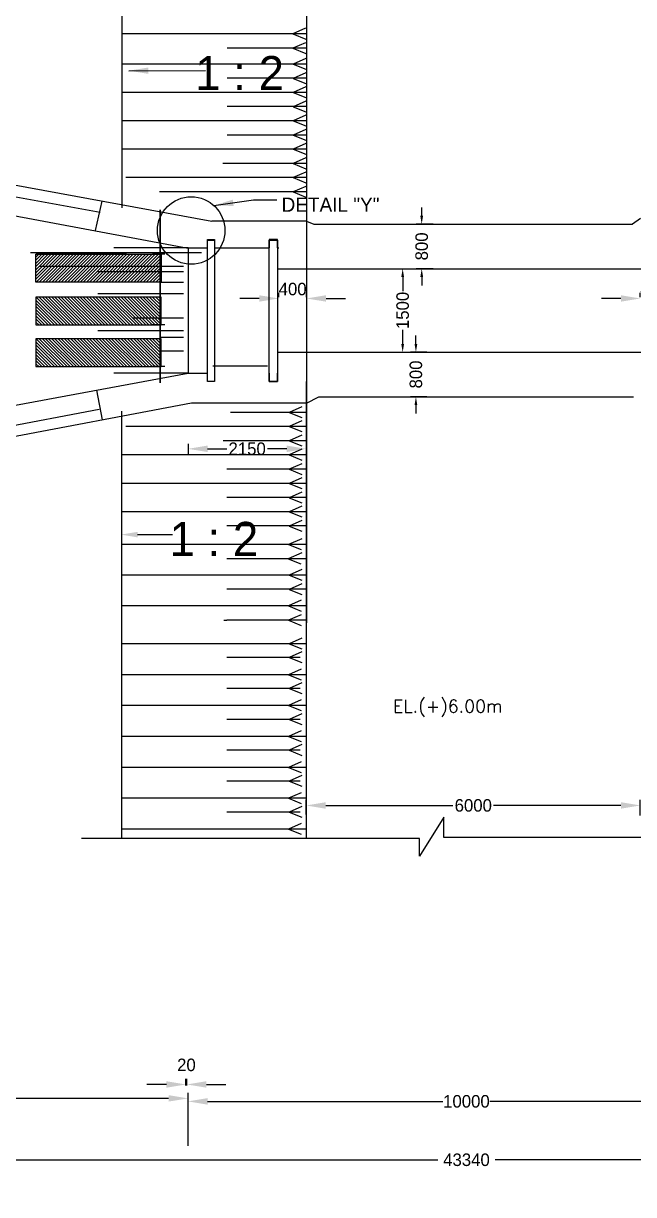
# Model space of a CAD drawing. Extents: x -426260 to 2055400, y -4304674 to -305611.
# Drawn here: x 21569 to 32527, y -1919832 to -1898800 of the extents above; entities that cross this region are included whole.
import ezdxf

# ---------------------------------------------------------------- set-up
doc = ezdxf.new("R2010")
doc.units = 0
doc.header["$LTSCALE"] = 300
doc.header["$MEASUREMENT"] = 0
doc.header["$PDMODE"] = 3
doc.linetypes.add('DASHED', pattern=[0.75, 0.5, -0.25])
doc.linetypes.add('DASHED2', pattern=[9.525, 6.35, -3.175])
doc.layers.get('DEFPOINTS').update_dxf_attribs({"linetype": 'CONTINUOUS'})
for name, color, linetype in [('LINE', 7, 'CONTINUOUS'), ('Pile Placing Line', 10, 'CONTINUOUS'), ('SLOPEEARTH', 3, 'CONTINUOUS'), ('TEXT', 10, 'CONTINUOUS')]:
    doc.layers.add(name, color=color, linetype=linetype)
doc.styles.add('BIG', font='ROMANT.SHX')
doc.dimstyles.new('3', dxfattribs={"dimtxt": 225, "dimasz": 350, "dimexe": 100, "dimexo": 25, "dimgap": 9, "dimtad": 0, "dimdec": 0, "dimzin": 0, "dimdsep": 46, "dimtxsty": 'Standard', "dimcen": 0, "dimclrd": 5, "dimclre": 6, "dimclrt": 256, "dimadec": 0, "dimazin": 0, "dimtfac": 1, "dimtdec": 0, "dimtofl": 0, "dimtmove": 2, "dimatfit": 3, "dimfxl": 1, "dimtolj": 1, "dimtzin": 0, "dimarcsym": 0})

# ---------------------------------------------------------------- blocks, each defined once
blk = doc.blocks.new('*D1261')
at = {"layer": 'DEFPOINTS', "color": 0, "linetype": 'ByBlock', "transparency": 16777216}
for p in [(26154, -1903739), (26654, -1903739), (26654, -1903739)]:
    blk.add_point(p, dxfattribs=at)
at = {"layer": 'LINE', "color": 5, "linetype": 'ByBlock', "lineweight": -2, "transparency": 16777216}
for p, q in [((25804, -1903739), (25454, -1903739)), ((27004, -1903739), (27354, -1903739))]:
    blk.add_line(p, q, dxfattribs=at)
at = {"layer": 'LINE', "color": 6, "linetype": 'ByBlock', "lineweight": -2, "transparency": 16777216}
for p, q in [((26154, -1903714), (26154, -1903639)), ((26654, -1903714), (26654, -1903639))]:
    blk.add_line(p, q, dxfattribs=at)
at = {"layer": 'LINE', "color": 5, "linetype": 'ByBlock', "transparency": 16777216}
for points in [[(25804, -1903681), (25804, -1903797), (26154, -1903739)], [(27004, -1903681), (27004, -1903797), (26654, -1903739)]]:
    blk.add_solid(points, dxfattribs=at)
at = {"layer": 'LINE', "linetype": 'ByBlock', "lineweight": -2, "transparency": 16777216, "insert": (26404, -1903571), "char_height": 225, "attachment_point": 5}
blk.add_mtext('\\A1;400', dxfattribs=at)
blk = doc.blocks.new('*D1262')
at = {"layer": 'DEFPOINTS', "color": 0, "linetype": 'ByBlock', "transparency": 16777216}
for p in [(32648, -1903739), (33148, -1903739), (33148, -1903739)]:
    blk.add_point(p, dxfattribs=at)
at = {"layer": 'LINE', "color": 5, "linetype": 'ByBlock', "lineweight": -2, "transparency": 16777216}
for p, q in [((32298, -1903739), (31948, -1903739)), ((33498, -1903739), (33848, -1903739))]:
    blk.add_line(p, q, dxfattribs=at)
at = {"layer": 'LINE', "color": 6, "linetype": 'ByBlock', "lineweight": -2, "transparency": 16777216}
for p, q in [((32648, -1903714), (32648, -1903639)), ((33148, -1903714), (33148, -1903639))]:
    blk.add_line(p, q, dxfattribs=at)
at = {"layer": 'LINE', "color": 5, "linetype": 'ByBlock', "transparency": 16777216}
for points in [[(32298, -1903681), (32298, -1903797), (32648, -1903739)], [(33498, -1903681), (33498, -1903797), (33148, -1903739)]]:
    blk.add_solid(points, dxfattribs=at)
at = {"layer": 'LINE', "linetype": 'ByBlock', "lineweight": -2, "transparency": 16777216, "insert": (32898, -1903571), "char_height": 225, "attachment_point": 5}
blk.add_mtext('\\A1;400', dxfattribs=at)
blk = doc.blocks.new('*D1209')
at = {"layer": 'DEFPOINTS', "color": 0, "ltscale": 0.5, "transparency": 16777216}
for p in [(32648, -1912844), (26648, -1913032), (32648, -1913052)]:
    blk.add_point(p, dxfattribs=at)
at = {"layer": 'Pile Placing Line', "color": 6, "lineweight": -2, "ltscale": 0.5, "transparency": 16777216}
for p, q in [((26648, -1913007), (26648, -1912744)), ((32648, -1913027), (32648, -1912744))]:
    blk.add_line(p, q, dxfattribs=at)
at = {"layer": 'Pile Placing Line', "color": 5, "lineweight": -2, "ltscale": 0.5, "transparency": 16777216}
for p, q in [((26998, -1912844), (29283, -1912844)), ((32298, -1912844), (30013, -1912844))]:
    blk.add_line(p, q, dxfattribs=at)
at = {"layer": 'Pile Placing Line', "color": 5, "ltscale": 0.5, "transparency": 16777216}
for points in [[(26998, -1912785), (26998, -1912902), (26648, -1912844)], [(32298, -1912785), (32298, -1912902), (32648, -1912844)]]:
    blk.add_solid(points, dxfattribs=at)
at = {"layer": 'Pile Placing Line', "ltscale": 0.5, "transparency": 16777216, "insert": (29648, -1912844), "char_height": 225, "attachment_point": 5}
blk.add_mtext('\\A1;6000', dxfattribs=at)
blk = doc.blocks.new('*D1210')
at = {"layer": 'DEFPOINTS', "color": 0, "linetype": 'ByBlock', "transparency": 16777216}
for p in [(34525, -1918158), (24525, -1918658), (34525, -1918658)]:
    blk.add_point(p, dxfattribs=at)
at = {"layer": 'LINE', "color": 6, "linetype": 'ByBlock', "lineweight": -2, "transparency": 16777216}
for p, q in [((24525, -1918633), (24525, -1918058)), ((34525, -1918633), (34525, -1918058))]:
    blk.add_line(p, q, dxfattribs=at)
at = {"layer": 'LINE', "color": 7, "linetype": 'ByBlock', "lineweight": -2, "transparency": 16777216}
for p, q in [((24875, -1918158), (29104, -1918158)), ((34175, -1918158), (29947, -1918158))]:
    blk.add_line(p, q, dxfattribs=at)
at = {"layer": 'LINE', "color": 7, "linetype": 'ByBlock', "transparency": 16777216}
for points in [[(24875, -1918100), (24875, -1918217), (24525, -1918158)], [(34175, -1918100), (34175, -1918217), (34525, -1918158)]]:
    blk.add_solid(points, dxfattribs=at)
at = {"layer": 'LINE', "linetype": 'ByBlock', "lineweight": -2, "transparency": 16777216, "insert": (29525, -1918158), "char_height": 225, "attachment_point": 5}
blk.add_mtext('\\A1;10000', dxfattribs=at)
blk = doc.blocks.new('*D1211')
at = {"layer": 'DEFPOINTS', "color": 0, "linetype": 'ByBlock', "transparency": 16777216}
for p in [(26648, -1905232), (24525, -1906326), (26648, -1906439)]:
    blk.add_point(p, dxfattribs=at)
at = {"layer": 'LINE', "color": 6, "linetype": 'ByBlock', "lineweight": -2, "transparency": 16777216}
for p, q in [((26648, -1905257), (26648, -1906539)), ((24525, -1906351), (24525, -1906539))]:
    blk.add_line(p, q, dxfattribs=at)
at = {"layer": 'LINE', "color": 7, "linetype": 'ByBlock', "lineweight": -2, "transparency": 16777216}
for p, q in [((24875, -1906439), (25221, -1906439)), ((26298, -1906439), (25952, -1906439))]:
    blk.add_line(p, q, dxfattribs=at)
at = {"layer": 'LINE', "color": 7, "linetype": 'ByBlock', "transparency": 16777216}
for points in [[(24875, -1906381), (24875, -1906497), (24525, -1906439)], [(26298, -1906381), (26298, -1906497), (26648, -1906439)]]:
    blk.add_solid(points, dxfattribs=at)
at = {"layer": 'LINE', "linetype": 'ByBlock', "lineweight": -2, "transparency": 16777216, "insert": (25587, -1906439), "char_height": 225, "attachment_point": 5}
blk.add_mtext('\\A1;2150', dxfattribs=at)
blk = doc.blocks.new('*D1214')
at = {"layer": 'DEFPOINTS', "color": 0, "linetype": 'ByBlock', "transparency": 16777216}
for p in [(9075, -1917932), (9075, -1918104), (24525, -1918982)]:
    blk.add_point(p, dxfattribs=at)
at = {"layer": 'LINE', "color": 6, "linetype": 'ByBlock', "lineweight": -2, "transparency": 16777216}
for p, q in [((9075, -1917957), (9075, -1918204)), ((24525, -1918957), (24525, -1918004))]:
    blk.add_line(p, q, dxfattribs=at)
at = {"layer": 'LINE', "color": 7, "linetype": 'ByBlock', "lineweight": -2, "transparency": 16777216}
for p, q in [((9425, -1918104), (16322, -1918104)), ((24175, -1918104), (17278, -1918104))]:
    blk.add_line(p, q, dxfattribs=at)
at = {"layer": 'LINE', "color": 7, "linetype": 'ByBlock', "transparency": 16777216}
for points in [[(9425, -1918046), (9425, -1918162), (9075, -1918104)], [(24175, -1918046), (24175, -1918162), (24525, -1918104)]]:
    blk.add_solid(points, dxfattribs=at)
at = {"layer": 'LINE', "linetype": 'ByBlock', "lineweight": -2, "transparency": 16777216, "insert": (16800, -1918104), "char_height": 225, "attachment_point": 5}
blk.add_mtext('\\A1;15450', dxfattribs=at)
blk = doc.blocks.new('*D1218')
at = {"layer": 'DEFPOINTS', "color": 0, "linetype": 'ByBlock', "transparency": 16777216}
for p in [(28618, -1904704), (28836, -1904704), (28836, -1905504)]:
    blk.add_point(p, dxfattribs=at)
at = {"layer": 'LINE', "color": 5, "linetype": 'ByBlock', "lineweight": -2, "transparency": 16777216}
for p, q in [((28618, -1904554), (28618, -1904404)), ((28618, -1905654), (28618, -1905804))]:
    blk.add_line(p, q, dxfattribs=at)
at = {"layer": 'LINE', "color": 6, "linetype": 'ByBlock', "lineweight": -2, "transparency": 16777216}
for p, q in [((28811, -1904704), (28518, -1904704)), ((28811, -1905504), (28518, -1905504))]:
    blk.add_line(p, q, dxfattribs=at)
at = {"layer": 'LINE', "color": 5, "linetype": 'ByBlock', "transparency": 16777216}
for points in [[(28593, -1904554), (28643, -1904554), (28618, -1904704)], [(28593, -1905654), (28643, -1905654), (28618, -1905504)]]:
    blk.add_solid(points, dxfattribs=at)
at = {"layer": 'LINE', "linetype": 'ByBlock', "lineweight": -2, "transparency": 16777216, "insert": (28618, -1905104), "char_height": 225, "attachment_point": 5, "rotation": 90}
blk.add_mtext('\\A1;800', dxfattribs=at)
blk = doc.blocks.new('*D1219')
at = {"layer": 'DEFPOINTS', "color": 0, "linetype": 'ByBlock', "transparency": 16777216}
for p in [(28338, -1903204), (28380, -1903204), (28338, -1904704)]:
    blk.add_point(p, dxfattribs=at)
at = {"layer": 'LINE', "color": 6, "linetype": 'ByBlock', "lineweight": -2, "transparency": 16777216}
for p, q in [((28363, -1903204), (28480, -1903204)), ((28363, -1904704), (28480, -1904704))]:
    blk.add_line(p, q, dxfattribs=at)
at = {"layer": 'LINE', "color": 5, "linetype": 'ByBlock', "lineweight": -2, "transparency": 16777216}
for p, q in [((28380, -1903354), (28380, -1903608)), ((28380, -1904554), (28380, -1904301))]:
    blk.add_line(p, q, dxfattribs=at)
at = {"layer": 'LINE', "color": 5, "linetype": 'ByBlock', "transparency": 16777216}
for points in [[(28355, -1903354), (28405, -1903354), (28380, -1903204)], [(28355, -1904554), (28405, -1904554), (28380, -1904704)]]:
    blk.add_solid(points, dxfattribs=at)
at = {"layer": 'LINE', "linetype": 'ByBlock', "lineweight": -2, "transparency": 16777216, "insert": (28380, -1903954), "char_height": 225, "attachment_point": 5, "rotation": 90}
blk.add_mtext('\\A1;1500', dxfattribs=at)
blk = doc.blocks.new('*D1220')
at = {"layer": 'DEFPOINTS', "color": 0, "linetype": 'ByBlock', "transparency": 16777216}
for p in [(28722, -1902404), (28951, -1902404), (28951, -1903204)]:
    blk.add_point(p, dxfattribs=at)
at = {"layer": 'LINE', "color": 5, "linetype": 'ByBlock', "lineweight": -2, "transparency": 16777216}
for p, q in [((28722, -1902254), (28722, -1902104)), ((28722, -1903354), (28722, -1903504))]:
    blk.add_line(p, q, dxfattribs=at)
at = {"layer": 'LINE', "color": 6, "linetype": 'ByBlock', "lineweight": -2, "transparency": 16777216}
for p, q in [((28926, -1902404), (28622, -1902404)), ((28926, -1903204), (28622, -1903204))]:
    blk.add_line(p, q, dxfattribs=at)
at = {"layer": 'LINE', "color": 5, "linetype": 'ByBlock', "transparency": 16777216}
for points in [[(28697, -1902254), (28747, -1902254), (28722, -1902404)], [(28697, -1903354), (28747, -1903354), (28722, -1903204)]]:
    blk.add_solid(points, dxfattribs=at)
at = {"layer": 'LINE', "linetype": 'ByBlock', "lineweight": -2, "transparency": 16777216, "insert": (28722, -1902804), "char_height": 225, "attachment_point": 5, "rotation": 90}
blk.add_mtext('\\A1;800', dxfattribs=at)
blk = doc.blocks.new('*D1236')
at = {"layer": 'DEFPOINTS', "color": 0, "linetype": 'ByBlock', "transparency": 16777216}
for p in [(7875, -1909379), (51178, -1909379), (51178, -1919208)]:
    blk.add_point(p, dxfattribs=at)
at = {"layer": 'LINE', "color": 6, "linetype": 'ByBlock', "lineweight": -2, "transparency": 16777216}
for p, q in [((7875, -1909404), (7875, -1919308)), ((51178, -1909404), (51178, -1919308))]:
    blk.add_line(p, q, dxfattribs=at)
at = {"layer": 'LINE', "color": 7, "linetype": 'ByBlock', "lineweight": -2, "transparency": 16777216}
for p, q in [((8225, -1919208), (29011, -1919208)), ((50828, -1919208), (30042, -1919208))]:
    blk.add_line(p, q, dxfattribs=at)
at = {"layer": 'LINE', "color": 7, "linetype": 'ByBlock', "transparency": 16777216}
for points in [[(8225, -1919150), (8225, -1919267), (7875, -1919208)], [(50828, -1919150), (50828, -1919267), (51178, -1919208)]]:
    blk.add_solid(points, dxfattribs=at)
at = {"layer": 'LINE', "linetype": 'ByBlock', "lineweight": -2, "transparency": 16777216, "insert": (29526, -1919208), "char_height": 225, "attachment_point": 5}
blk.add_mtext('\\A1;43340', dxfattribs=at)
blk = doc.blocks.new('*D1238')
at = {"layer": 'DEFPOINTS', "color": 0, "ltscale": 0.5, "transparency": 16777216}
for p in [(51178, -1909379), (7875, -1917282), (51178, -1922342)]:
    blk.add_point(p, dxfattribs=at)
at = {"layer": 'Pile Placing Line', "color": 6, "lineweight": -2, "ltscale": 0.5, "transparency": 16777216}
for p, q in [((51178, -1909404), (51178, -1922442)), ((7875, -1917307), (7875, -1922442))]:
    blk.add_line(p, q, dxfattribs=at)
at = {"layer": 'Pile Placing Line', "color": 5, "lineweight": -2, "ltscale": 0.5, "transparency": 16777216}
for p, q in [((8225, -1922342), (29011, -1922342)), ((50828, -1922342), (30042, -1922342))]:
    blk.add_line(p, q, dxfattribs=at)
at = {"layer": 'Pile Placing Line', "color": 5, "ltscale": 0.5, "transparency": 16777216}
for points in [[(8225, -1922284), (8225, -1922401), (7875, -1922342)], [(50828, -1922284), (50828, -1922401), (51178, -1922342)]]:
    blk.add_solid(points, dxfattribs=at)
at = {"layer": 'Pile Placing Line', "ltscale": 0.5, "transparency": 16777216, "insert": (29526, -1922342), "char_height": 225, "attachment_point": 5}
blk.add_mtext('\\A1;43303', dxfattribs=at)
blk = doc.blocks.new('*D1516')
at = {"layer": 'DEFPOINTS', "color": 0, "linetype": 'ByBlock', "transparency": 16777216}
for p in [(24487, -1917897), (24504, -1917854), (24504, -1917897)]:
    blk.add_point(p, dxfattribs=at)
at = {"layer": 'LINE', "color": 7, "linetype": 'ByBlock', "lineweight": -2, "transparency": 16777216}
for p, q in [((24137, -1917854), (23787, -1917854)), ((24854, -1917854), (25204, -1917854))]:
    blk.add_line(p, q, dxfattribs=at)
at = {"layer": 'LINE', "color": 6, "linetype": 'ByBlock', "lineweight": -2, "transparency": 16777216}
for p, q in [((24487, -1917872), (24487, -1917754)), ((24504, -1917872), (24504, -1917754))]:
    blk.add_line(p, q, dxfattribs=at)
at = {"layer": 'LINE', "color": 7, "linetype": 'ByBlock', "transparency": 16777216}
for points in [[(24137, -1917796), (24137, -1917912), (24487, -1917854)], [(24854, -1917796), (24854, -1917912), (24504, -1917854)]]:
    blk.add_solid(points, dxfattribs=at)
at = {"layer": 'LINE', "linetype": 'ByBlock', "lineweight": -2, "transparency": 16777216, "insert": (24496, -1917504), "char_height": 225, "attachment_point": 5}
blk.add_mtext('\\A1;20', dxfattribs=at)

msp = doc.modelspace()

# ---------------------------------------------------------------- hatches: boundary and pattern name
at = {"layer": 'LINE', "lineweight": 5}
h = msp.add_hatch(dxfattribs=at)
h.set_pattern_fill('ANSI31', color=0, scale=320, angle=180, style=0)
h.set_pattern_definition([(45, (140239.454, -1857297.143), (-28.284271, 28.284271), [])])
h.paths.add_polyline_path([(21793.3, -1903446.1), (21793.3, -1902946.1), (24043.3, -1902946.1), (24043.3, -1903446.1)])
h = msp.add_hatch(dxfattribs=at)
h.set_pattern_fill('ANSI31', color=0, scale=320, angle=180, style=0)
h.set_pattern_definition([(315, (140239.454, -1949861.88), (-28.284271, -28.284271), [])])
h.paths.add_polyline_path([(21793.3, -1903712.9), (21793.3, -1904212.9), (24043.3, -1904212.9), (24043.3, -1903712.9)])
h = msp.add_hatch(dxfattribs=at)
h.set_pattern_fill('ANSI31', color=0, scale=320, angle=180, style=0)
h.set_pattern_definition([(315, (140239.454, -1950611.218), (-28.284271, -28.284271), [])])
h.paths.add_polyline_path([(21793.3, -1904462.2), (21793.3, -1904962.2), (24043.3, -1904962.2), (24043.3, -1904462.2)])

# ---------------------------------------------------------------- linework, layer by layer
at = {"layer": 'LINE'}
for p, q in [((23338.4, -1891255.1), (23338.4, -1902108.4)), ((26654.4, -1891255.1), (26654.4, -1909566.5)), ((26648.1, -1905231.7), (26648.1, -1913436.2)), ((23332.1, -1905760.4), (23332.1, -1908270.9)), ((23618.6, -1907979.9), (24247.8, -1907979.9)), ((23332.1, -1908270.9), (23332.1, -1913436.2))]:
    msp.add_line(p, q, dxfattribs=at)
at = {"layer": 'LINE', "color": 3}
for p, q in [((26643.7, -1898988.6), (23338.4, -1898988.6)), ((26643.7, -1899243.6), (25226.2, -1899243.6)), ((26643.7, -1899529.2), (23338.4, -1899529.2)), ((26643.7, -1899784.2), (25226.2, -1899784.2)), ((26643.7, -1900039.2), (23338.4, -1900039.2)), ((26643.7, -1900294.2), (25226.2, -1900294.2)), ((26643.7, -1900549.2), (23338.4, -1900549.2)), ((26643.7, -1900804.2), (25226.2, -1900804.2)), ((26643.7, -1901059.2), (23338.4, -1901059.2)), ((26643.7, -1901314.2), (25148, -1901314.2)), ((26643.7, -1901569.2), (23408.4, -1901569.2)), ((26643.7, -1901824.2), (24011.9, -1901824.2)), ((26636.8, -1905784.2), (25289.1, -1905784.2)), ((26636.8, -1906039.2), (23408.6, -1906039.2)), ((26636.8, -1906294.2), (25153.9, -1906294.2)), ((26636.8, -1906549.2), (23332.1, -1906549.2)), ((26636.8, -1906804.2), (25219.9, -1906804.2)), ((26636.8, -1907059.2), (23332.1, -1907059.2)), ((26636.8, -1907314.2), (25219.9, -1907314.2)), ((26636.8, -1907569.2), (23332.1, -1907569.2)), ((26636.8, -1907824.2), (25219.9, -1907824.2)), ((26636.8, -1908158.1), (23332.1, -1908158.1)), ((26636.8, -1908413.1), (25219.9, -1908413.1)), ((26636.8, -1908706), (23332.1, -1908706)), ((26636.8, -1908961), (25219.9, -1908961)), ((26636.8, -1909261.1), (23332.1, -1909261.1)), ((25169.1, -1909516.1), (25219.9, -1909516.1)), ((26636.8, -1909516.1), (25219.9, -1909516.1)), ((26636.8, -1909940), (23332.1, -1909940)), ((26538.8, -1910187.8), (25219.9, -1910187.8)), ((26636.8, -1910495), (23332.1, -1910495)), ((26538.8, -1910742.9), (25219.9, -1910742.9)), ((26636.8, -1911050.1), (23332.1, -1911050.1)), ((26538.8, -1911298), (25219.9, -1911298)), ((26636.8, -1911605.2), (23332.1, -1911605.2)), ((26538.8, -1911853), (25219.9, -1911853)), ((26636.8, -1912160.3), (23332.1, -1912160.3)), ((26538.8, -1912408.1), (25219.9, -1912408.1)), ((26636.8, -1912715.3), (23332.1, -1912715.3)), ((26538.8, -1912963.2), (25219.9, -1912963.2)), ((26636.8, -1913270.4), (23332.1, -1913270.4))]:
    msp.add_line(p, q, dxfattribs=at)
at = {"layer": 'LINE', "color": 0, "linetype": 'ByBlock', "ltscale": 450}
for p, q in [((9760.2, -1899564.2), (24952.3, -1902351.2)), ((9268.1, -1899999.3), (24525.4, -1902833.1)), ((22864.5, -1902520.7), (22981.8, -1901989.7)), ((9268.1, -1907912.9), (24525.4, -1905079.2)), ((22988.3, -1905915.7), (22885.7, -1905383.7)), ((9850.3, -1908413.5), (24590.2, -1905611.2))]:
    msp.add_line(p, q, dxfattribs=at)
at = {"layer": 'LINE', "color": 0, "linetype": 'DASHED2', "ltscale": 1000}
for p, q in [((9713.1, -1899781.8), (22947.5, -1902191.6)), ((9769.5, -1908225.9), (22930.8, -1905729))]:
    msp.add_line(p, q, dxfattribs=at)
at = {"layer": 'LINE', "color": 0}
for p, q in [((24025.4, -1905254.4), (24025.4, -1902149.3)), ((24025.4, -1902829.2), (23585.7, -1902829.2))]:
    msp.add_line(p, q, dxfattribs=at)
at = {"layer": 'LINE', "color": 0, "linetype": 'ByBlock', "lineweight": -2}
for p, q in [((24025.4, -1902149.3), (24025.4, -1905254.4)), ((26654.4, -1902351.2), (24952.3, -1902351.2)), ((26654.4, -1902351.2), (26783.2, -1902404.2)), ((24875.4, -1902829.2), (24875.4, -1902679.2)), ((24875.4, -1902679.2), (25000.4, -1902679.2)), ((25000.4, -1902679.2), (25000.4, -1902829.2)), ((26129.4, -1902679.2), (25979.4, -1902679.2)), ((25979.4, -1902679.2), (25979.4, -1902829.2)), ((26129.4, -1902829.2), (26129.4, -1902679.2)), ((24769.8, -1902921.2), (21694.8, -1902921.2)), ((21793.3, -1903446.1), (21793.3, -1902946.1)), ((24525.4, -1902829.2), (23190.5, -1902829.2)), ((24107.6, -1902946.1), (23888.5, -1902946.1)), ((24107.6, -1902946.1), (23888.5, -1902946.1)), ((24525.4, -1902829.2), (24875.4, -1902829.2)), ((24525.4, -1902829.2), (24525.4, -1905079.2)), ((24525.4, -1902829.2), (24875.4, -1902829.2)), ((25000.4, -1902829.2), (25979.4, -1902829.2)), ((26129.4, -1902829.2), (26154.4, -1902829.2)), ((24444.8, -1903162.9), (21849.5, -1903162.9)), ((24444.8, -1903257.9), (22906.2, -1903257.9)), ((24444.8, -1903452.5), (24043.3, -1903452.5)), ((21793.3, -1903712.9), (21793.3, -1904212.9)), ((24444.8, -1903657.9), (22906.2, -1903657.9)), ((24444.8, -1904092.2), (23529.2, -1904092.2)), ((24107.6, -1904212.9), (23888.5, -1904212.9)), ((24107.6, -1904212.9), (23888.5, -1904212.9)), ((24444.8, -1904322.9), (22906.2, -1904322.9)), ((24444.8, -1904440.9), (24043.3, -1904440.9)), ((21793.3, -1904462.2), (21793.3, -1904962.2)), ((24444.8, -1904684.6), (24043.3, -1904684.6)), ((24107.6, -1904962.2), (23888.5, -1904962.2)), ((24107.6, -1904962.2), (23888.5, -1904962.2)), ((24970.6, -1904948.9), (25949.6, -1904948.9)), ((24525.4, -1905079.2), (23190.5, -1905079.2)), ((24525.4, -1905079.2), (24875.4, -1905079.2)), ((24875.4, -1905229.2), (24875.4, -1905079.2)), ((25000.4, -1905229.2), (24875.4, -1905229.2)), ((25000.4, -1905079.2), (25000.4, -1905229.2)), ((25979.4, -1905079.2), (25979.4, -1905229.2)), ((25979.4, -1905229.2), (26129.4, -1905229.2)), ((26129.4, -1905229.2), (26129.4, -1905079.2)), ((26654.4, -1905621.2), (24590.2, -1905621.2)), ((26654.4, -1905621.2), (26877.2, -1905504.2))]:
    msp.add_line(p, q, dxfattribs=at)
at = {"layer": 'LINE', "color": 0, "linetype": 'DASHED', "ltscale": 450}
for p, q in [((32648.4, -1902304.2), (32509, -1902404.2)), ((26783.2, -1902404.2), (32509, -1902404.2)), ((26141.9, -1903204.2), (33148.4, -1903204.2)), ((26129.4, -1904704.2), (33148.4, -1904704.2)), ((26877.2, -1905504.2), (32526.9, -1905504.2))]:
    msp.add_line(p, q, dxfattribs=at)
at = {"layer": 'LINE', "color": 0, "lineweight": 5}
for p, q in [((23420.5, -1902940.2), (21793.3, -1902940.2)), ((23420.5, -1902946.1), (21793.3, -1902946.1)), ((23420.5, -1904212.9), (21793.3, -1904212.9)), ((23420.5, -1904962.2), (21793.3, -1904962.2))]:
    msp.add_line(p, q, dxfattribs=at)
at = {"layer": 'LINE', "color": 0, "linetype": 'ByBlock', "lineweight": -2}
for points in [[(24875.4, -1902690.3), (25000.4, -1902690.3), (25000.4, -1905229.2), (24875.4, -1905229.2)], [(25979.4, -1902690.3), (26129.4, -1902690.3), (26129.4, -1905229.2), (25979.4, -1905229.2)]]:
    msp.add_lwpolyline(points, close=True, dxfattribs=at)
for points in [[(21793.3, -1902946.1), (24043.3, -1902946.1), (24043.3, -1903446.1), (21793.3, -1903446.1)], [(21793.3, -1904212.9), (24043.3, -1904212.9), (24043.3, -1903712.9), (21793.3, -1903712.9)], [(21793.3, -1904962.2), (24043.3, -1904962.2), (24043.3, -1904462.2), (21793.3, -1904462.2)]]:
    msp.add_lwpolyline(points, dxfattribs=at)
at = {"layer": 'LINE'}
msp.add_lwpolyline([(37316.7, -1913421.2), (29117.1, -1913421.2), (29117.1, -1913055.2), (28680.1, -1913752.2), (28680.1, -1913436.2), (22610.4, -1913436.2)], dxfattribs=at)
at = {"layer": 'LINE', "color": 0, "linetype": 'ByBlock', "lineweight": -2}
msp.add_circle((24582.2, -1902518.5), 605.9, dxfattribs=at)
at = {"layer": 'LINE'}
msp.add_solid([(23618.6, -1908029.5), (23618.6, -1907930.3), (23321.1, -1907979.9)], dxfattribs=at)
at = {"layer": 'SLOPEEARTH'}
for p, q in [((26637.1, -1898887.5), (26408.6, -1898988.6)), ((26634.5, -1899145.3), (26406, -1899246.4)), ((26408.6, -1898988.6), (26642.9, -1899082.2)), ((26406, -1899246.4), (26642.9, -1899341)), ((26642.9, -1899428.1), (26414.4, -1899529.2)), ((26414.4, -1899529.2), (26642.9, -1899620.5)), ((26642.9, -1899685.9), (26414.4, -1899787)), ((26414.4, -1899787), (26642.9, -1899878.3)), ((26642.9, -1899938.1), (26414.4, -1900039.2)), ((26414.4, -1900039.2), (26642.9, -1900130.5)), ((26642.9, -1900195.9), (26414.4, -1900297)), ((26414.4, -1900297), (26642.9, -1900388.3)), ((26642.9, -1900448.1), (26414.4, -1900549.2)), ((26414.4, -1900549.2), (26642.9, -1900640.5)), ((26642.9, -1900705.9), (26414.4, -1900807)), ((26414.4, -1900807), (26642.9, -1900898.3)), ((26642.9, -1900958.1), (26414.4, -1901059.2)), ((26414.4, -1901059.2), (26642.9, -1901150.5)), ((26642.9, -1901215.9), (26414.4, -1901317)), ((26414.4, -1901317), (26642.9, -1901408.3)), ((26642.9, -1901468.1), (26414.4, -1901569.2)), ((26414.4, -1901569.2), (26642.9, -1901660.5)), ((26642.9, -1901725.9), (26414.4, -1901827)), ((26414.4, -1901827), (26642.9, -1901918.3)), ((26567.2, -1905685.9), (26338.7, -1905787)), ((26338.7, -1905787), (26567.2, -1905878.3)), ((26567.2, -1905938.1), (26338.7, -1906039.2)), ((26338.7, -1906039.2), (26567.2, -1906130.5)), ((26567.2, -1906195.9), (26338.7, -1906297)), ((26338.7, -1906297), (26567.2, -1906388.3)), ((26567.2, -1906448.1), (26338.7, -1906549.2)), ((26338.7, -1906549.2), (26567.2, -1906640.5)), ((26567.2, -1906705.9), (26338.7, -1906807)), ((26338.7, -1906807), (26567.2, -1906898.3)), ((26567.2, -1906958.1), (26338.7, -1907059.2)), ((26338.7, -1907059.2), (26567.2, -1907150.5)), ((26567.2, -1907215.9), (26338.7, -1907317)), ((26338.7, -1907317), (26567.2, -1907408.3)), ((26567.2, -1907468.1), (26338.7, -1907569.2)), ((26338.7, -1907569.2), (26567.2, -1907660.5)), ((26567.2, -1907725.9), (26338.7, -1907827)), ((26338.7, -1907827), (26567.2, -1907918.3)), ((26567.2, -1908053.7), (26331.1, -1908158.1)), ((26331.1, -1908158.1), (26559.5, -1908249.5)), ((26567.2, -1908308.7), (26324.8, -1908415.9)), ((26324.8, -1908415.9), (26553.3, -1908507.3)), ((26567.2, -1908606.3), (26341.8, -1908706)), ((26341.8, -1908706), (26570.3, -1908797.3)), ((26571.8, -1908862.7), (26343.3, -1908963.8)), ((26343.3, -1908963.8), (26571.8, -1909055.1)), ((26555.3, -1909160), (26326.8, -1909261.1)), ((26326.8, -1909261.1), (26555.3, -1909352.4)), ((26555.3, -1909417.8), (26326.8, -1909518.9)), ((26326.8, -1909518.9), (26555.3, -1909610.2)), ((26567.2, -1909840.3), (26341.8, -1909940)), ((26341.8, -1909940), (26570.3, -1910031.3)), ((26571.8, -1910086.8), (26343.3, -1910187.8)), ((26343.3, -1910187.8), (26571.8, -1910279.1)), ((26555.3, -1910394), (26326.8, -1910495)), ((26326.8, -1910495), (26555.3, -1910586.4)), ((26571.8, -1910641.8), (26343.3, -1910742.9)), ((26343.3, -1910742.9), (26571.8, -1910834.2)), ((26555.3, -1910949.1), (26326.8, -1911050.1)), ((26326.8, -1911050.1), (26555.3, -1911141.4)), ((26571.8, -1911196.9), (26343.3, -1911298)), ((26343.3, -1911298), (26571.8, -1911389.3)), ((26555.3, -1911504.1), (26326.8, -1911605.2)), ((26326.8, -1911605.2), (26555.3, -1911696.5)), ((26571.8, -1911752), (26343.3, -1911853)), ((26343.3, -1911853), (26571.8, -1911944.4)), ((26555.3, -1912059.2), (26326.8, -1912160.3)), ((26326.8, -1912160.3), (26555.3, -1912251.6)), ((26571.8, -1912307.1), (26343.3, -1912408.1)), ((26343.3, -1912408.1), (26571.8, -1912499.5)), ((26555.3, -1912614.3), (26326.8, -1912715.3)), ((26326.8, -1912715.3), (26555.3, -1912806.7)), ((26571.8, -1912862.1), (26343.3, -1912963.2)), ((26343.3, -1912963.2), (26571.8, -1913054.5)), ((26555.3, -1913169.4), (26326.8, -1913270.4)), ((26326.8, -1913270.4), (26555.3, -1913361.8))]:
    msp.add_line(p, q, dxfattribs=at)

# ---------------------------------------------------------------- texts
at = {"layer": 'LINE'}
for p in [(24655.1, -1899997), (24193.2, -1908363.4)]:
    msp.add_text('1 : 2', height=612, dxfattribs=at).set_placement(p)
at = {"layer": 'LINE', "insert": (26205.2, -1901926.8), "char_height": 255, "width": 2795.642, "attachment_point": 1}
msp.add_mtext('DETAIL "Y"', dxfattribs=at)
at = {"layer": 'TEXT', "style": 'BIG'}
msp.add_text('EL.(+)6.00m', height=229.5, dxfattribs=at).set_placement((28205.8, -1911174.6))

# ---------------------------------------------------------------- dimensions: what is measured, and where the dimension line sits
at = {"layer": 'LINE', "color": 0, "linetype": 'ByBlock', "lineweight": -2}
for base, p1, p2, picture, middle in [((28722.2, -1902404.2), (28950.6, -1903204.2), (28950.6, -1902404.2), '*D1220', (28722.2, -1902804.2)), ((28379.6, -1903204.2), (28338.1, -1904704.2), (28338.1, -1903204.2), '*D1219', (28379.6, -1903954.2)), ((28618.4, -1904704.2), (28836.4, -1905504.2), (28836.4, -1904704.2), '*D1218', (28618.4, -1905104.2))]:
    dim = msp.add_linear_dim(base=base, p1=p1, p2=p2, angle=90, dimstyle='3', override={"dimasz": 150}, dxfattribs=at)
    dim.commit()
    dim.dimension.update_dxf_attribs({"geometry": picture, "text_midpoint": middle})
for base, p1, p2, picture, middle in [((26654.4, -1903739.1), (26154.4, -1903739.1), (26654.4, -1903739.1), '*D1261', (26404.4, -1903570.6)), ((33148.4, -1903739.1), (32648.4, -1903739.1), (33148.4, -1903739.1), '*D1262', (32898.4, -1903570.6))]:
    dim = msp.add_linear_dim(base=base, p1=p1, p2=p2, text='400', dimstyle='3', dxfattribs=at)
    dim.commit()
    dim.dimension.update_dxf_attribs({"geometry": picture, "text_midpoint": middle, "dimtype": 160})
at = {"layer": 'LINE', "linetype": 'ByBlock', "lineweight": -2}
for base, p1, p2, text, picture, middle in [((26648.1, -1906438.9), (24525.4, -1906326.1), (26648.1, -1905231.7), '2150', '*D1211', (25586.7, -1906438.9)), ((51177.8, -1919208.2), (7874.9, -1909379), (51177.8, -1909379), '43340', '*D1236', (29526.4, -1919208.2)), ((24504.4, -1917854.1), (24486.9, -1917896.8), (24504.4, -1917896.8), '20', '*D1516', (24495.6, -1917504.1))]:
    dim = msp.add_linear_dim(base=base, p1=p1, p2=p2, text=text, dimstyle='3', override={"dimclrd": 7, "dimfxl": 700}, dxfattribs=at)
    dim.commit()
    dim.dimension.update_dxf_attribs({"geometry": picture, "text_midpoint": middle})
for base, p1, p2, picture, middle in [((9074.9183, -1918104.1515), (24525.3604, -1918982.2484), (9074.9183, -1917932.2484), '*D1214', (16800.1393, -1918104.1515)), ((34525.4, -1918158.2), (24525.4, -1918658.1), (34525.4, -1918658.1), '*D1210', (29525.4, -1918158.2))]:
    dim = msp.add_linear_dim(base=base, p1=p1, p2=p2, dimstyle='3', override={"dimclrd": 7, "dimfxl": 700}, dxfattribs=at)
    dim.commit()
    dim.dimension.update_dxf_attribs({"geometry": picture, "text_midpoint": middle})
at = {"layer": 'Pile Placing Line', "ltscale": 0.5}
for base, p1, p2, picture, middle in [((51177.8, -1922342.3), (7874.9, -1917282.4), (51177.8, -1909379), '*D1238', (29526.4, -1922342.3)), ((32648.4, -1912843.8), (26648.1, -1913031.6), (32648.4, -1913051.7), '*D1209', (29648.2, -1912843.8))]:
    dim = msp.add_linear_dim(base=base, p1=p1, p2=p2, dimstyle='3', override={"dimfxl": 700}, dxfattribs=at)
    dim.commit()
    dim.dimension.update_dxf_attribs({"geometry": picture, "text_midpoint": middle})

# ---------------------------------------------------------------- leaders
at = {"layer": 'LINE'}
for points, override in [([(23464.2, -1899648.5), (24840.9, -1899647.7)], {"dimgap": 9, "dimtad": 0}), ([(24990.6, -1902070.8), (25699.2, -1901967.5), (26121.2, -1901967.5)], {"dimgap": 9, "dimtad": 0, "dimfxl": 0.12})]:
    msp.add_leader(points, dimstyle='3', override=override, dxfattribs=at)

doc.saveas('drawing.dxf')
